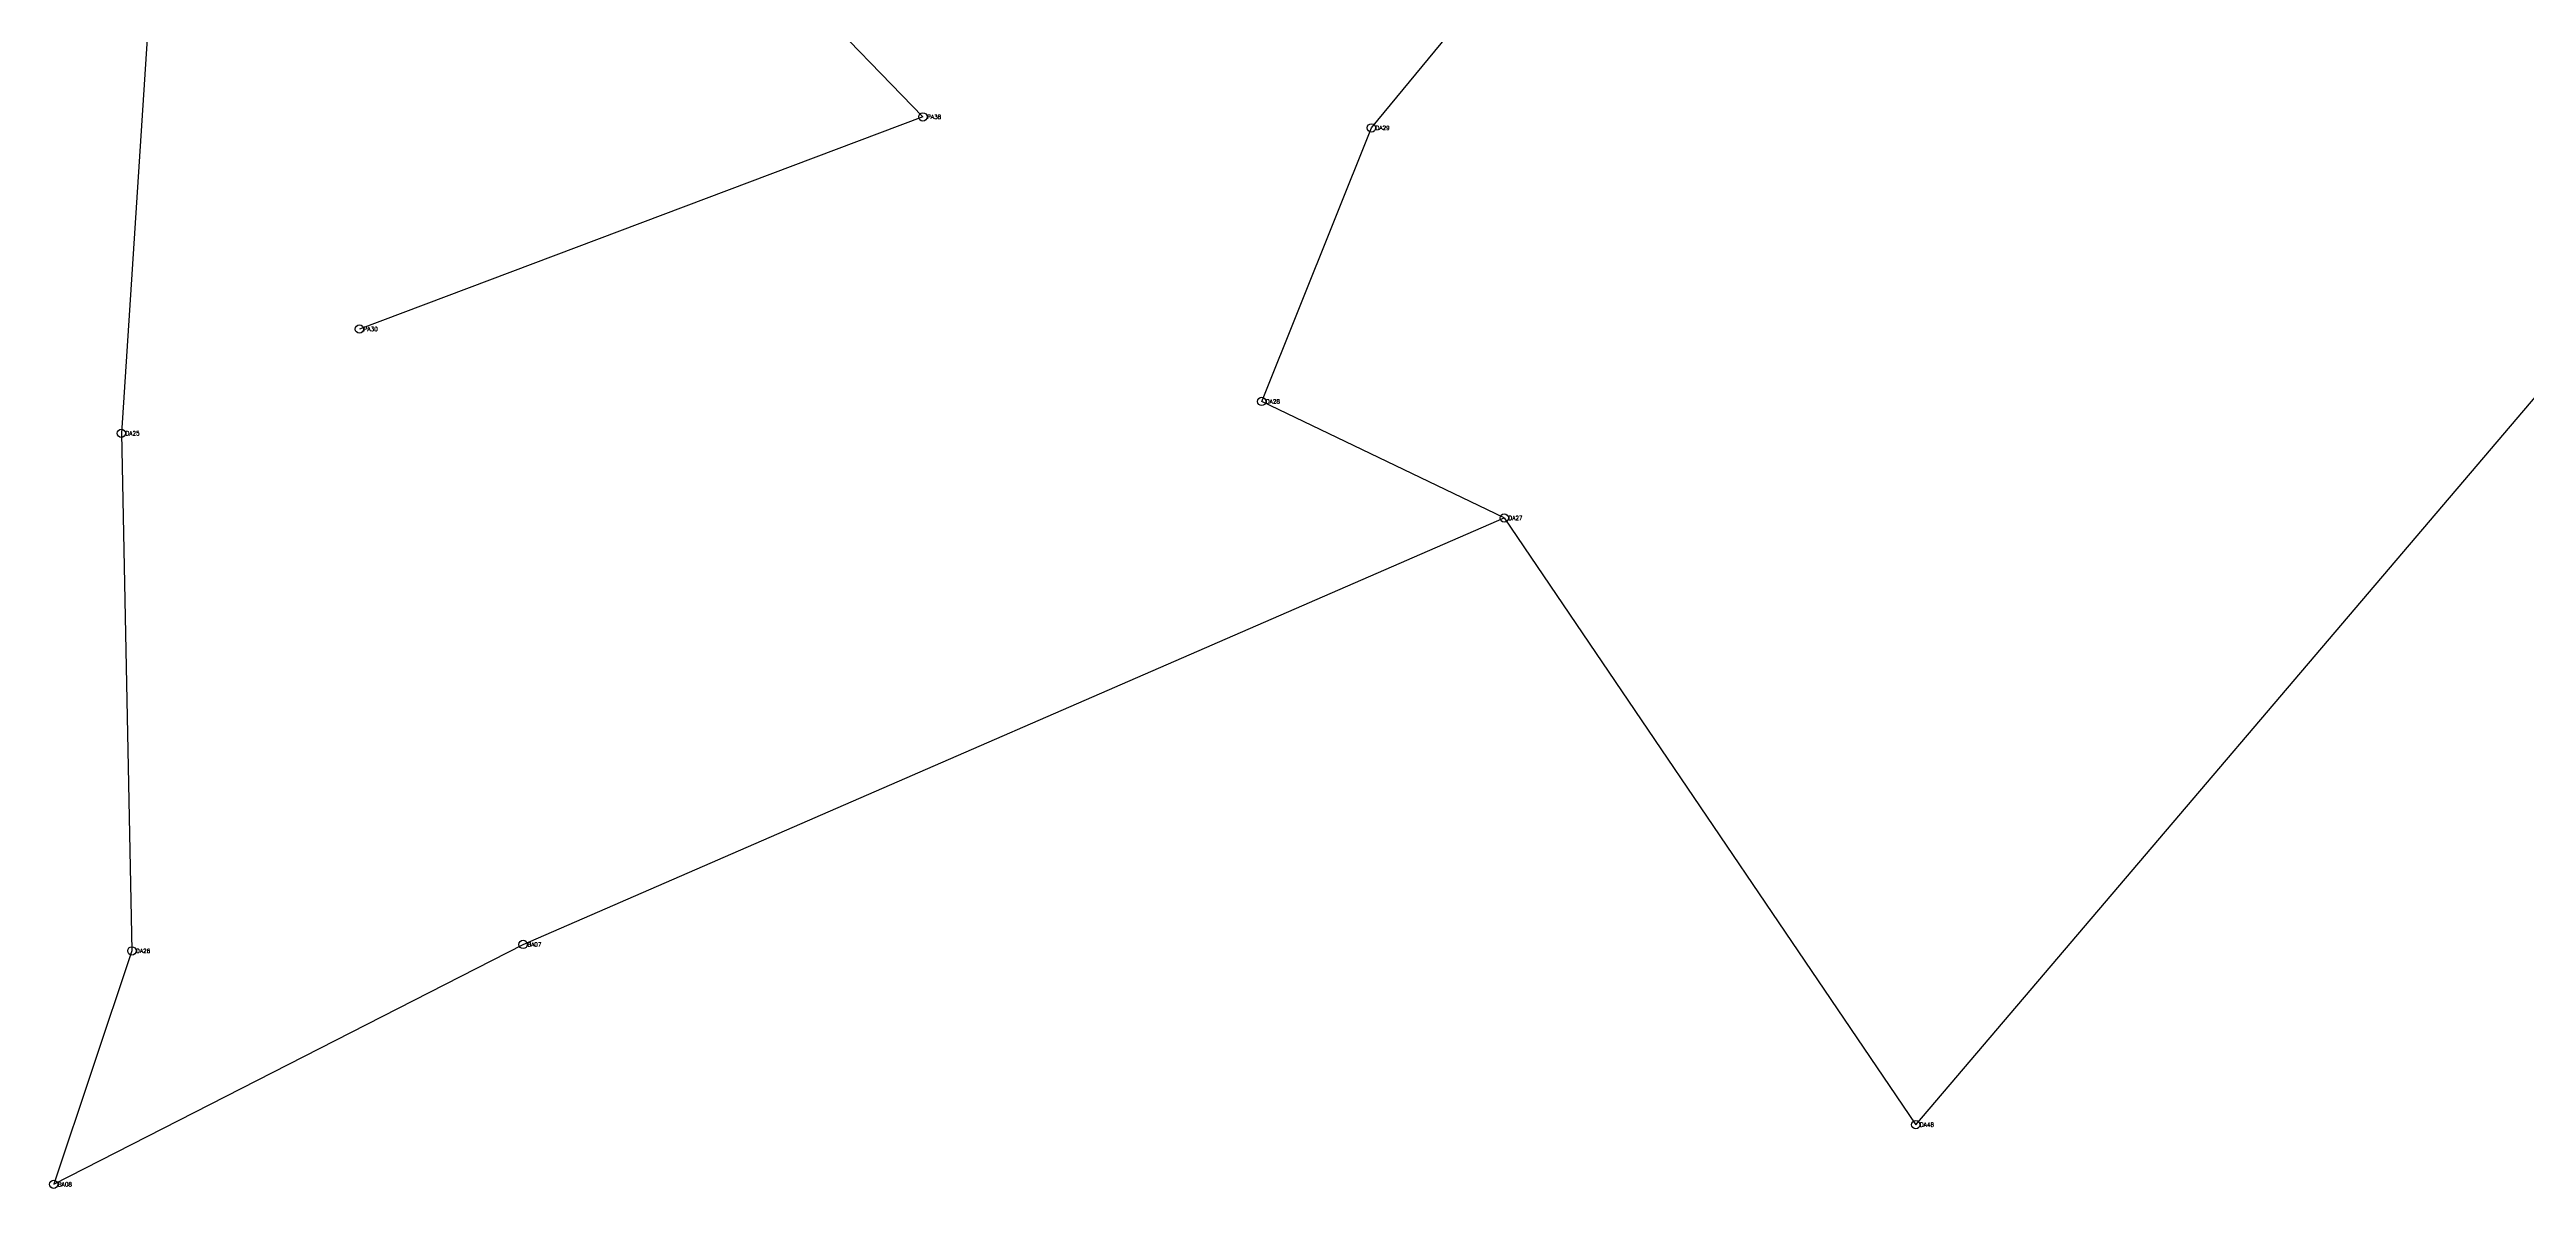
# Model space of a CAD drawing. Extents: x 166472 to 169408, y 2545118 to 2547192.
# Drawn here: x 167152 to 167747, y 2545121 to 2545394 of the extents above; entities that cross this region are included whole.
import ezdxf

# ---------------------------------------------------------------- set-up
doc = ezdxf.new("R2010")
doc.units = 0
doc.styles.get("Standard").update_dxf_attribs({"font": 'simplex'})

msp = doc.modelspace()

# ---------------------------------------------------------------- linework, layer by layer
at = {"color": 4}
for p, q in [((167469.605, 2545375.4), (167562.886, 2545488.369)), ((167178.952, 2545447.974), (167169.398, 2545302.041)), ((167305.757, 2545436.072), (167361.891, 2545378.053)), ((167361.891, 2545378.053), (167226.58, 2545327.088)), ((167443.261, 2545309.703), (167469.605, 2545375.4)), ((167600.341, 2545135.977), (167754.651, 2545317.21)), ((167501.51, 2545281.714), (167443.261, 2545309.703)), ((167169.398, 2545302.041), (167171.941, 2545177.727)), ((167265.894, 2545179.279), (167501.51, 2545281.714)), ((167501.51, 2545281.714), (167600.341, 2545135.977)), ((167153.152, 2545121.66), (167265.894, 2545179.279)), ((167171.941, 2545177.727), (167153.152, 2545121.66))]:
    msp.add_line(p, q, dxfattribs=at)
for centre in [(167361.891, 2545378.053), (167469.605, 2545375.4), (167226.58, 2545327.088), (167443.261, 2545309.703), (167169.398, 2545302.041), (167501.51, 2545281.714), (167265.894, 2545179.279), (167171.941, 2545177.727), (167600.341, 2545135.977), (167153.152, 2545121.66)]:
    msp.add_circle(centre, 1)

# ---------------------------------------------------------------- texts
at = {"color": 5}
for s, p in [('PA38', (167362.891, 2545377.553)), ('DA29', (167470.605, 2545374.9)), ('PA30', (167227.58, 2545326.588)), ('DA28', (167444.261, 2545309.203)), ('DA25', (167170.398, 2545301.541)), ('DA27', (167502.51, 2545281.214)), ('DA26', (167172.941, 2545177.227)), ('BA07', (167266.894, 2545178.779)), ('DA48', (167601.341, 2545135.477)), ('BA08', (167154.152, 2545121.16))]:
    msp.add_text(s, height=1, dxfattribs=at).set_placement(p)

doc.saveas('drawing.dxf')
